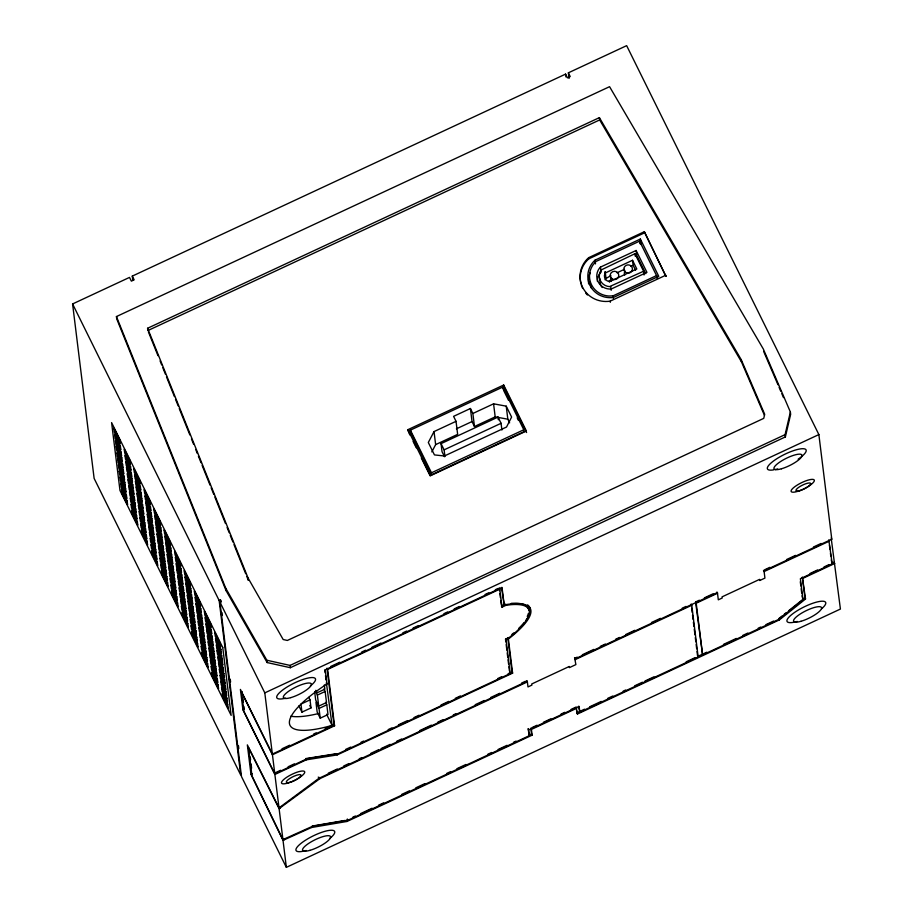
<?xml version="1.0" encoding="UTF-8"?>
<svg xmlns="http://www.w3.org/2000/svg" width="913" height="913" viewBox="0 0 913 913"><rect width="100%" height="100%" fill="white"/><g stroke="black" fill="none" stroke-linecap="round" stroke-linejoin="round"><path stroke-width="1.37" d="M785.363 436.939L785.077 434.645L790.373 412.003L763.348 349.063L609.564 86.678L116.442 316.56L116.727 318.865L226.025 590.551L267.144 662.553L290.334 667.711L785.363 436.939L790.658 414.297L790.373 412.003M472.866 413.486L470.412 408.51L453.578 416.351L456.032 421.327L434.029 431.587L428.311 442.485L434.451 454.914L444.403 455.986L506.544 427.022L511.611 417.07L506.224 406.159L493.579 403.82L472.866 413.486L474.475 426.519L495.188 416.864L507.833 419.204L509.625 422.833M431.826 451.889L435.638 444.62L434.029 431.587M605.068 271.869L605.205 273.021L632.515 260.285L636.806 268.97L609.496 281.695L609.348 280.542M610.9 275.635L605.502 278.75A5.957 5.74 -7 0 0 605.136 279.903M831.344 539.321L840.417 609.051L286.351 867.35L283.019 840.348L311.516 827.509L312.486 826.299L347.921 820.251L529.54 735.581L528.216 728.585L528.787 733.185M600.514 267.087L599.225 268.513A13.615 13.113 -7 0 0 609.37 289.044L611.322 288.964L646.94 272.359L636.121 250.482L600.514 267.087L601.131 272.074L599.841 273.501A13.615 13.113 -7 0 0 597.376 281.33M605.205 273.021L604.885 273.763A5.957 5.74 -7 0 0 608.697 281.478L609.496 281.695M782.03 616.035L778.766 618.649L779.382 619.893L577.427 714.034L576.525 710.485M784.21 614.289L786.39 612.555M788.57 610.82L804.912 597.764L802.356 577.05L805.528 599.008L779.382 619.893M828.787 539.868L832.211 563.88L800.393 578.716L803.006 599.864L778.241 619.642L702.599 654.906L695.592 601.964L699.347 600.206M283.019 840.348L250.984 774.407L247.343 744.882L279.013 807.902L318.865 778.344L527.28 681.178L527.988 686.93L531.88 685.115L531.731 683.974L569.278 666.467L569.415 667.62L575.886 664.596L574.562 657.611M312.486 826.299L282.927 839.606L279.104 808.633L319.892 778.641L527.372 681.908L526.755 680.676M72.584 303.949L219.154 600.526L240.712 775L94.13 478.423L72.584 303.949L129.509 277.404L131.358 281.136L134.143 279.834L132.294 276.103L565.581 74.113L567.43 77.845L570.214 76.544L568.365 72.823L626.649 45.65L818.87 434.577L831.789 539.218L764.021 570.819L764.923 578.1L759.742 580.52L759.605 579.367L722.057 596.862L722.206 598.015L718.314 599.83L717.413 592.537L575.179 658.844M147.586 328.258L599.385 117.64L741.208 359.619L764.695 414.319L763.747 418.371L287.355 640.458L283.178 639.522L248.074 578.043L147.586 328.258L147.872 330.563L599.67 119.934L599.385 117.64M665.828 275.212L610.158 301.164A26.203 25.233 -7 0 1 582.585 287.264A26.203 25.233 -7 0 1 588.668 257.671L644.327 231.719L665.965 276.365L644.327 231.719M580.885 283.361A26.203 25.233 -7 0 1 588.805 258.824L644.475 232.872M595.036 260.159L640.344 239.046L658.764 276.319L613.456 297.444A22.551 21.718 -7 0 1 590.003 285.438A22.551 21.718 -7 0 1 595.036 260.159L595.493 263.903M657.543 277.575L639.557 241.169L596.052 261.449L593.279 264.553A20.885 20.109 -7 0 0 591.51 284.742A20.885 20.109 -7 0 0 608.834 296.029L613.057 295.858L656.561 275.578L656.869 278.077M634.934 253.711L601.29 269.894A11.093 10.682 -7 0 0 609.553 286.614L643.597 271.241L634.934 253.711L635.243 256.211M617.074 272.759L624.481 269.301M630.655 266.425L633.131 265.272L632.515 260.285M407.883 429.681L503.679 385.024L526.402 431.004L430.605 475.662L407.883 429.681L408.077 431.221L503.873 386.553L503.679 385.024M456.397 428.836L472.021 421.544L470.412 408.51M435.638 444.62L457.653 434.36L456.032 421.327M444.494 456.66L442.04 451.695L441.047 443.638L498.007 417.081L501.077 423.301L501.91 430.012M444.951 456.557L444.117 449.847L501.077 423.301M523.8 429.761L524.028 431.678L431.712 474.714L431.472 472.797L523.8 429.761L502.721 387.112L502.96 389.029M219.154 600.526L220.455 599.921L221.231 601.484L219.93 602.089L241.489 776.575L286.351 867.35M116.442 316.56L225.739 588.246L266.858 660.247L290.049 665.417L785.077 434.645M279.013 807.902L274.881 774.475L306.277 759.844L337.159 754.925L512.604 673.143L508.393 639.032A88.333 22.563 -26.3 0 0 504.181 604.897L502.013 587.413L325.233 669.822L326.98 683.974A89.645 22.905 -26.3 0 0 332.092 725.39L332.195 726.189L272.359 754.081L264.804 692.876L818.87 434.577M330.86 666.387L339.853 662.199M361.696 652.019L365.554 650.216M371.979 647.226L380.972 643.026M402.816 632.846L406.673 631.054M413.098 628.053L418.234 625.656M443.935 613.684L447.792 611.881M454.206 608.891L459.353 606.494M485.054 594.511L488.9 592.72M495.325 589.718L497.893 588.52M505.87 605.353L505.254 604.109L501.408 605.912L502.013 607.156L505.87 605.353L510.515 604.726A86.609 22.129 -26.3 0 1 514.087 633.588L509.785 637.126L505.939 638.917L510.219 673.532L338.038 753.796L307.156 758.703L274.79 773.79L272.451 754.766L334.58 725.801L327.619 669.434L499.799 589.17L499.183 587.926L499.525 590.688M274.881 774.475L242.915 709.812L244.216 709.207L243.874 706.491M325.142 691.472L326.512 702.519L318.74 706.137L317.37 695.09L325.142 691.472L323.91 688.984M310.021 699.872L300.959 704.094L301.952 712.14L311.013 707.917L310.021 699.872L308.788 697.384M326.797 704.825L327.995 714.559L320.223 718.177L319.025 708.442L326.797 704.825L325.564 702.337M282.003 748.786L289.604 745.236M313.684 734.018L316.229 732.831M325.096 728.7L333.975 724.557L327.002 668.19L327.619 669.434M250.984 774.407L252.285 773.802M275.555 772.638L280.576 770.298M288.109 766.783L294.374 763.861M345.582 749.47L350.74 747.074M361.057 742.258L363.636 741.059M388.151 729.624L392.019 727.821M398.467 724.819L407.495 720.608M413.943 717.595L419.113 715.199M441.036 704.973L448.774 701.367M455.233 698.354L460.392 695.946M497.802 678.507L501.671 676.704M508.119 673.703L511.988 671.9L507.776 637.788L508.393 639.032M328.292 773.185L337.319 768.986M343.756 765.984L348.914 763.576M359.22 758.771L361.799 757.573M370.826 753.362L378.553 749.756M381.132 748.557L390.159 744.357M396.596 741.345L401.754 738.948M419.797 730.537L431.393 725.127M437.841 722.126L442.988 719.718M453.305 714.913L455.884 713.715M475.205 704.699L484.232 700.499M490.68 697.498L499.696 693.287M521.608 683.072L525.466 681.269M577.221 657.143L574.654 658.341L575.27 659.585L691.769 605.273L691.152 604.029M582.334 654.758L593.861 649.394M600.263 646.404L605.387 644.019M615.624 639.248L619.471 637.457M625.861 634.467L634.832 630.29M651.471 622.529L660.43 618.352M682.194 608.206L686.04 606.415M704.368 597.878L713.133 593.781M764.774 569.712L769.899 567.327M786.538 559.566L795.497 555.389M813.426 547.035L821.107 543.452M702.599 654.906L696.208 603.208L717.504 593.279L716.899 592.035M829.403 541.112L764.113 571.549L763.496 570.305M809.991 573.49L817.626 569.929M823.994 566.962L829.084 564.588M831.629 563.401L834.174 562.214M802.961 578.294L834.79 563.458M532.051 727.57L537.084 725.23M543.383 722.297L550.927 718.771M561.004 714.08L564.77 712.323M571.07 709.39L576.103 707.039L577.427 714.034M528.832 729.829L579.104 706.388L579.823 712.14L698.16 656.972L691.769 605.273M311.516 827.509L346.997 821.46L532.119 735.159L531.412 729.407L576.719 708.283M352.806 817.215L355.385 816.017M360.521 813.62L372.093 808.222M378.518 805.232L383.665 802.835M401.663 794.447L409.378 790.852M415.803 787.851L424.807 783.651M446.662 773.471L450.52 771.668M456.945 768.678L465.938 764.478M487.793 754.286L491.651 752.495M498.076 749.493L507.08 745.305M513.505 742.303L516.073 741.105M528.935 735.113L531.503 733.915L530.795 728.163L531.412 729.407M576.811 712.791L584.537 709.196M589.672 706.799L601.256 701.401M607.681 698.399L612.828 696.003M623.123 691.198L625.69 690M634.695 685.811L642.421 682.205M644.989 681.007L653.993 676.807M686.154 661.822L695.158 657.622M697.726 656.424L706.73 652.224M723.45 644.43L736.312 638.438M742.748 635.437L747.895 633.04M758.178 628.235L760.757 627.037M765.904 624.64L773.619 621.045M312.257 826.037L345.023 820.445M599.67 119.934L741.493 361.913L764.421 415.312M831.184 537.974L831.789 539.218M832.211 563.88L831.264 559.966M645.753 273.695L636.738 255.469L636.121 250.482M804.912 597.764L805.528 599.008M803.006 599.864L802.036 595.801M633.131 265.272L635.574 270.237M695.592 601.964L696.208 603.208M503.873 386.553L526.596 432.534M503.577 390.285L508.541 400.316M517.215 417.88L518.458 420.391M472.021 421.544L474.475 426.519M579.823 712.14L578.637 706.297M441.047 443.638L444.117 449.847M504.181 604.897L501.568 587.515M431.472 472.797L410.394 430.16L410.633 432.077L431.712 474.714M408.704 432.488L409.971 435.045M413.121 441.436L416.282 447.815M421.327 458.041L430.16 475.913M511.988 671.9L512.604 673.143M531.503 733.915L532.119 735.159M528.935 734.337L529.54 735.581M326.98 683.974L326.363 682.73L332.195 726.189M333.975 724.557L334.58 725.801M315.864 690.308L317.096 692.796L324.857 689.167L324.332 684.933M315.533 691.369L317.37 695.09M326.569 714.206L332.092 725.39M318.74 706.137L315.67 699.929L314.643 691.643M319.025 708.442L315.955 702.234L317.153 711.969L320.223 718.177M337.159 754.925L336.543 753.682L305.661 758.6L306.277 759.844M309.781 705.441L311.013 707.917M298.882 705.932L301.952 712.14M347.305 819.007L347.921 820.251M346.381 820.216L346.997 821.46M319.276 777.397L319.892 778.641L318.249 777.1M219.93 602.089L264.804 692.876M272.359 754.081L240.404 689.418L242.915 709.812M272.451 754.766L241.58 692.305L243.931 711.341L274.79 773.79M279.104 808.633L248.507 747.724L251.999 775.982L282.927 839.606M763.633 351.368L777.979 384.761M779.086 387.329L780.729 391.186M781.836 393.754L783.491 397.6M148.397 331.876L157.972 355.671M160.095 360.955L161.692 364.926M162.754 367.562L165.413 374.17M166.474 376.818L174.451 396.641M175.513 399.289L178.172 405.897M179.233 408.533L189.87 434.965M191.468 438.936L193.59 444.22M195.724 449.504L197.311 453.476M198.383 456.112L201.031 462.72M202.104 465.368L210.07 485.191M211.143 487.839L213.802 494.447M214.863 497.083L225.488 523.514M227.086 527.486L229.22 532.77M230.281 535.417L232.941 542.025M234.002 544.662L245.7 573.741M246.761 576.388L248.359 580.348L248.074 578.043M829.449 545.232L829.94 549.249M830.442 553.267L830.773 555.949M800.302 581.707L800.827 585.929M801.169 588.748L801.694 592.982M741.208 359.619L741.493 361.913M691.677 608.218L692.191 612.418M692.533 615.214L693.058 619.402M693.401 622.198L693.914 626.386M694.268 629.183L694.953 634.775M695.295 637.571L695.82 641.759M696.163 644.555L696.676 648.744M697.03 651.54L697.543 655.728M640.344 239.046L640.96 244.022M643.597 271.241L644.053 274.984M639.557 241.169L639.865 243.668M613.057 295.858L613.365 298.357M610.717 286.568L611.185 290.3M609.496 280.474L609.633 281.626M610.158 301.164L610.295 302.317M605.205 271.8L605.958 277.94M568.365 72.823L569.061 78.461M588.668 257.671L588.805 258.824M565.581 74.113L565.934 76.932M506.224 406.159L507.833 419.204M498.007 417.081L498.338 419.775M493.579 403.82L495.188 416.864M499.799 589.17L502.013 607.156M499.868 593.461L500.381 597.604M500.723 600.377L501.237 604.52M505.494 639.066L505.836 641.828M506.179 644.601L506.863 650.136M507.206 652.909L507.719 657.063M508.062 659.825L508.575 663.979M508.918 666.752L509.431 670.907M324.788 669.994L325.142 672.824M325.496 675.654L326.021 679.9M290.049 665.417L290.334 667.711M266.858 660.247L267.144 662.553M280.302 807.297L280.394 808.028M284.217 839.001L284.308 839.743M249.158 748.489L249.671 752.711M250.196 756.923L250.55 759.742M251.064 763.953L251.589 768.175M242.025 691.529L242.367 694.257M242.869 698.331L243.372 702.405M225.739 588.246L226.025 590.551M220.455 599.921L220.798 602.751M222.03 612.657L222.373 615.488M230.247 679.181L230.59 682.011M238.464 745.704L238.807 748.534M132.294 276.103L132.819 280.337M611.117 281.466A4.303 4.143 -7 0 1 611.47 277.335M624.766 275.041A4.303 4.143 -7 0 1 625.12 270.91M602.181 287.515A11.093 10.682 -7 0 1 600.103 279.013M588.623 283.875A22.551 21.718 -7 0 1 590.232 272.645M591.544 288.44A20.885 20.109 -7 0 1 590.118 281.546M587.447 294.99A26.203 25.233 -7 0 1 585.632 292.97M582.722 288.417A26.203 25.233 -7 0 1 581.239 284.662M528.399 613.41A86.609 22.129 -26.3 0 1 527.235 616.389M511.246 603.367A86.609 22.129 -26.3 0 1 528.718 609.975M527.623 604.931A88.333 22.563 -26.3 0 1 525.922 620.315M524.21 622.506A88.333 22.563 -26.3 0 1 518.698 628.395M513.791 632.869A88.333 22.563 -26.3 0 1 511.873 634.489M318.637 713.51A89.645 22.905 -26.3 0 1 290.779 716.203M805.163 488.238A12.908 3.298 -26.3 0 1 791.525 489.859A12.908 3.298 -26.3 0 1 810.904 479.473A12.908 3.298 -26.3 0 1 806.156 487.713M306.254 850.471A21.501 5.489 -26.3 0 1 299.042 845.073A21.501 5.489 -26.3 0 1 327.288 830.739A21.501 5.489 -26.3 0 1 329.582 838.625M285.575 698.183A21.501 5.489 -26.3 0 1 280.451 691.814A21.501 5.489 -26.3 0 1 308.503 677.96A21.501 5.489 -26.3 0 1 310.352 685.948M773.539 469.898A21.501 5.489 -26.3 0 1 773.425 461.065A21.501 5.489 -26.3 0 1 801.74 448.74A21.501 5.489 -26.3 0 1 798.145 459.182M777.671 468.94A21.501 5.489 -26.3 0 1 774.829 469.647M797.254 621.433A21.501 5.489 -26.3 0 1 789.734 616.332A21.501 5.489 -26.3 0 1 817.375 601.907A21.501 5.489 -26.3 0 1 821.677 608.697M222.749 647.5L111.591 422.593L119.98 490.475L231.137 715.381L222.749 647.5M119.58 439.746L113.908 428.254L114.376 432.089L120.06 443.581L119.58 439.746M129.783 460.38L124.248 449.173L124.716 453.008L130.251 464.215L129.783 460.38M139.575 480.204L133.857 468.62L134.325 472.455L140.054 484.038L139.575 480.204M149.709 500.701L144.174 489.505L144.653 493.34L150.177 504.535L149.709 500.701M160.072 521.665L153.909 509.203L154.388 513.038L160.551 525.511L160.072 521.665M170.058 541.888L164.089 529.802L164.568 533.637L170.537 545.723L170.058 541.888M180.272 562.534L174.588 551.041L175.068 554.876L180.74 566.368L180.272 562.534M190.018 582.254L184.209 570.511L184.688 574.345L190.486 586.089L190.018 582.254M200.084 602.614L194.355 591.031L194.823 594.865L200.552 606.449L200.084 602.614M210.538 623.773L204.352 611.254L204.82 615.088L211.006 627.608L210.538 623.773M220.147 643.22L214.772 632.355L215.251 636.19L220.626 647.055L220.147 643.22M120.345 445.909L114.661 434.417L115.141 438.251L120.813 449.744L120.345 445.909M130.536 466.543L125.001 455.336L125.48 459.171L131.016 470.378L130.536 466.543M140.34 486.367L134.622 474.794L135.09 478.629L140.807 490.201L140.34 486.367M150.474 506.863L144.939 495.679L145.418 499.514L150.942 510.698L150.474 506.863M160.836 527.84L154.674 515.377L155.153 519.212L161.304 531.674L160.836 527.84M170.822 548.051L164.854 535.965L165.321 539.8L171.302 551.886L170.822 548.051M181.025 568.696L175.353 557.215L175.821 561.05L181.504 572.531L181.025 568.696M190.783 588.417L184.974 576.685L185.453 580.52L191.251 592.252L190.783 588.417M200.837 608.788L195.12 597.205L195.587 601.039L201.317 612.623L200.837 608.788M211.291 629.936L205.105 617.416L205.585 621.251L211.77 633.77L211.291 629.936M220.912 649.383L215.536 638.518L216.016 642.353L221.38 653.217L220.912 649.383M121.121 452.163L115.437 440.671L115.917 444.505L121.589 455.998L121.121 452.163M131.312 472.797L125.777 461.59L126.245 465.425L131.792 476.632L131.312 472.797M141.116 492.621L135.386 481.037L135.866 484.871L141.583 496.455L141.116 492.621M151.238 513.117L145.715 501.922L146.183 505.756L151.718 516.952L151.238 513.117M161.612 534.094L155.45 521.631L155.918 525.466L162.08 537.928L161.612 534.094M171.598 554.305L165.618 542.219L166.098 546.054L172.066 558.14L171.598 554.305M181.801 574.95L176.129 563.458L176.597 567.293L182.269 578.785L181.801 574.95M191.547 594.671L185.75 582.928L186.218 586.762L192.027 598.506L191.547 594.671M201.613 615.042L195.884 603.447L196.363 607.282L202.093 618.877L201.613 615.042M212.067 636.19L205.882 623.67L206.361 627.505L212.546 640.024L212.067 636.19M221.676 655.637L216.313 644.772L216.78 648.607L222.156 659.471L221.676 655.637M121.806 457.778L116.134 446.297L116.602 450.132L122.285 461.613L121.806 457.778M132.008 478.412L126.473 467.205L126.941 471.04L132.476 482.247L132.008 478.412M141.8 498.236L136.083 486.663L136.562 490.498L142.28 502.07L141.8 498.236M151.935 518.732L146.4 507.548L146.879 511.383L152.414 522.567L151.935 518.732M162.297 539.709L156.146 527.246L156.614 531.081L162.776 543.543L162.297 539.709M172.295 559.92L166.314 547.834L166.794 551.669L172.762 563.755L172.295 559.92M182.497 580.565L176.814 569.084L177.293 572.919L182.965 584.4L182.497 580.565M192.244 600.298L186.446 588.554L186.914 592.389L192.723 604.132L192.244 600.298M202.309 620.657L196.58 609.074L197.06 612.908L202.777 624.492L202.309 620.657M212.763 641.805L206.578 629.297L207.046 633.131L213.231 645.639L212.763 641.805M222.373 661.263L216.997 650.387L217.477 654.222L222.852 665.098L222.373 661.263M122.604 464.169L116.921 452.677L117.4 456.511L123.072 468.004L122.604 464.169M132.796 484.792L127.261 473.596L127.729 477.431L133.264 488.626L132.796 484.792M142.588 504.615L136.87 493.043L137.349 496.877L143.067 508.45L142.588 504.615M152.722 525.123L147.198 513.928L147.666 517.762L153.201 528.958L152.722 525.123M163.085 546.088L156.933 533.626L157.401 537.46L163.564 549.923L163.085 546.088M173.082 566.3L167.102 554.214L167.581 558.048L173.55 570.134L173.082 566.3M183.285 586.956L177.613 575.464L178.081 579.299L183.753 590.791L183.285 586.956M193.031 606.677L187.233 594.934L187.701 598.768L193.51 610.512L193.031 606.677M203.097 627.037L197.368 615.453L197.847 619.288L203.576 630.872L203.097 627.037M213.551 648.196L207.365 635.676L207.844 639.511L214.019 652.03L213.551 648.196M223.16 667.643L217.796 656.778L218.264 660.613L223.639 671.477L223.16 667.643M123.323 470.001L117.64 458.52L118.119 462.355L123.791 473.836L123.323 470.001M133.515 490.635L127.98 479.439L128.459 483.274L133.994 494.469L133.515 490.635M143.318 510.458L137.589 498.886L138.068 502.721L143.786 514.293L143.318 510.458M153.441 530.955L147.917 519.771L148.385 523.606L153.92 534.79L153.441 530.955M163.815 551.931L157.652 539.469L158.12 543.303L164.283 555.766L163.815 551.931M173.801 572.143L167.832 560.057L168.3 563.892L174.269 575.977L173.801 572.143M184.004 592.788L178.332 581.307L178.8 585.142L184.483 596.623L184.004 592.788M193.75 612.52L187.952 600.777L188.42 604.611L194.229 616.355L193.75 612.52M203.816 632.88L198.087 621.297L198.566 625.131L204.295 636.715L203.816 632.88M214.27 654.028L208.084 641.519L208.563 645.354L214.749 657.862L214.27 654.028M223.89 673.486L218.515 662.61L218.983 666.444L224.358 677.32L223.89 673.486M124.088 476.266L118.416 464.774L118.884 468.609L124.567 480.101L124.088 476.266M134.291 496.9L128.756 485.693L129.224 489.528L134.759 500.735L134.291 496.9M144.083 516.724L138.365 505.14L138.844 508.975L144.562 520.558L144.083 516.724M154.217 537.221L148.693 526.025L149.161 529.86L154.696 541.055L154.217 537.221M164.58 558.197L158.428 545.734L158.896 549.569L165.059 562.031L164.58 558.197M174.577 578.408L168.597 566.322L169.076 570.157L175.045 582.243L174.577 578.408M184.78 599.054L179.096 587.561L179.576 591.396L185.248 602.888L184.78 599.054M194.526 618.774L188.729 607.031L189.196 610.865L195.005 622.609L194.526 618.774M204.592 639.134L198.863 627.551L199.342 631.385L205.06 642.98L204.592 639.134M215.046 660.293L208.86 647.774L209.328 651.608L215.514 664.128L215.046 660.293M224.655 679.74L219.291 668.875L219.759 672.71L225.134 683.575L224.655 679.74M124.841 482.326L119.169 470.846L119.637 474.68L125.321 486.161L124.841 482.326M135.044 502.96L129.498 491.765L129.977 495.599L135.512 506.795L135.044 502.96M144.836 522.784L139.118 511.212L139.586 515.046L145.315 526.618L144.836 522.784M154.97 543.281L149.435 532.096L149.915 535.931L155.438 547.115L154.97 543.281M165.333 564.257L159.17 551.794L159.649 555.629L165.812 568.091L165.333 564.257M175.319 584.468L169.35 572.383L169.818 576.217L175.798 588.303L175.319 584.468M185.533 605.114L179.85 593.633L180.329 597.467L186.001 608.948L185.533 605.114M195.279 624.846L189.47 613.102L189.95 616.937L195.747 628.68L195.279 624.846M205.345 645.206L199.616 633.622L200.084 637.457L205.813 649.04L205.345 645.206M215.799 666.353L209.613 653.845L210.081 657.68L216.267 670.188L215.799 666.353M225.408 685.811L220.033 674.935L220.512 678.77L225.876 689.646L225.408 685.811M125.595 488.375L119.911 476.894L120.39 480.729L126.062 492.21L125.595 488.375M135.786 509.009L130.251 497.813L130.719 501.648L136.265 512.844L135.786 509.009M145.589 528.832L139.86 517.26L140.34 521.095L146.057 532.667L145.589 528.832M155.712 549.341L150.189 538.145L150.656 541.98L156.191 553.175L155.712 549.341M166.086 570.305L159.923 557.843L160.391 561.678L166.554 574.14L166.086 570.305M176.072 590.517L170.092 578.431L170.571 582.266L176.54 594.352L176.072 590.517M186.275 611.162L180.603 599.681L181.071 603.516L186.754 614.997L186.275 611.162M196.021 630.894L190.224 619.151L190.691 622.986L196.5 634.729L196.021 630.894M206.087 651.254L200.358 639.671L200.837 643.505L206.566 655.089L206.087 651.254M216.541 672.402L210.355 659.894L210.835 663.728L217.02 676.236L216.541 672.402M226.15 691.86L220.786 680.984L221.254 684.818L226.629 695.695L226.15 691.86M126.371 494.698L120.687 483.205L121.167 487.04L126.839 498.532L126.371 494.698M136.562 515.32L131.027 504.124L131.506 507.959L137.041 519.155L136.562 515.32M146.365 535.144L140.648 523.571L141.116 527.406L146.833 538.978L146.365 535.144M156.5 555.652L150.965 544.456L151.444 548.291L156.968 559.486L156.5 555.652M166.862 576.617L160.699 564.154L161.179 567.989L167.33 580.451L166.862 576.617M176.848 596.828L170.879 584.742L171.347 588.577L177.327 600.663L176.848 596.828M187.051 617.485L181.379 605.992L181.847 609.827L187.53 621.319L187.051 617.485M196.809 637.206L191 625.462L191.479 629.297L197.276 641.04L196.809 637.206M206.863 657.565L201.145 645.982L201.613 649.816L207.342 661.4L206.863 657.565M217.317 678.724L211.131 666.205L211.611 670.039L217.796 682.559L217.317 678.724M226.938 698.171L221.562 687.306L222.042 691.141L227.405 702.006L226.938 698.171M127.124 500.826L121.452 489.334L121.92 493.168L127.603 504.661L127.124 500.826M137.327 521.46L131.792 510.253L132.259 514.087L137.795 525.295L137.327 521.46M147.119 541.283L141.401 529.7L141.869 533.534L147.598 545.118L147.119 541.283M157.253 561.78L151.718 550.585L152.197 554.419L157.732 565.615L157.253 561.78M167.615 582.756L161.464 570.294L161.932 574.129L168.095 586.591L167.615 582.756M177.613 602.968L171.633 590.882L172.112 594.717L178.081 606.803L177.613 602.968M187.816 623.613L182.132 612.132L182.611 615.967L188.283 627.448L187.816 623.613M197.562 643.334L191.753 631.591L192.232 635.425L198.03 647.169L197.562 643.334M207.628 663.705L201.899 652.11L202.378 655.945L208.096 667.54L207.628 663.705M218.081 684.853L211.896 672.333L212.364 676.168L218.549 688.687L218.081 684.853M227.691 704.3L222.316 693.435L222.795 697.27L228.17 708.134L227.691 704.3M612.041 278.876A4.303 4.143 -7 0 0 618.763 275.737A4.303 4.143 -7 0 0 612.634 271.709A4.303 4.143 -7 0 0 612.041 278.876M625.69 272.451A4.303 4.143 -7 0 0 632.424 269.312A4.303 4.143 -7 0 0 626.295 265.284A4.303 4.143 -7 0 0 625.69 272.451M799.891 490.635A8.149 2.077 -26.3 0 0 810.698 483.605A8.149 2.077 -26.3 0 0 799.423 486.857A8.149 2.077 -26.3 0 0 799.891 490.635M287.641 783.126A12.908 3.298 -26.3 0 0 304.748 771.999A12.908 3.298 -26.3 0 0 286.899 777.157A12.908 3.298 -26.3 0 0 287.641 783.126M290.266 782.27A8.149 2.077 -26.3 0 0 301.073 775.24A8.149 2.077 -26.3 0 0 289.798 778.492A8.149 2.077 -26.3 0 0 290.266 782.27M310.009 850.323A15.544 3.972 -26.3 0 0 330.62 836.901A15.544 3.972 -26.3 0 0 309.119 843.11A15.544 3.972 -26.3 0 0 310.009 850.323M290.779 697.635A15.544 3.972 -26.3 0 0 311.39 684.214A15.544 3.972 -26.3 0 0 289.889 690.433A15.544 3.972 -26.3 0 0 290.779 697.635M781.414 468.791A15.544 3.972 -26.3 0 0 802.036 455.37A15.544 3.972 -26.3 0 0 780.524 461.579A15.544 3.972 -26.3 0 0 781.414 468.791M800.998 621.285A15.544 3.972 -26.3 0 0 821.609 607.875A15.544 3.972 -26.3 0 0 800.108 614.084A15.544 3.972 -26.3 0 0 800.998 621.285"/></g></svg>
